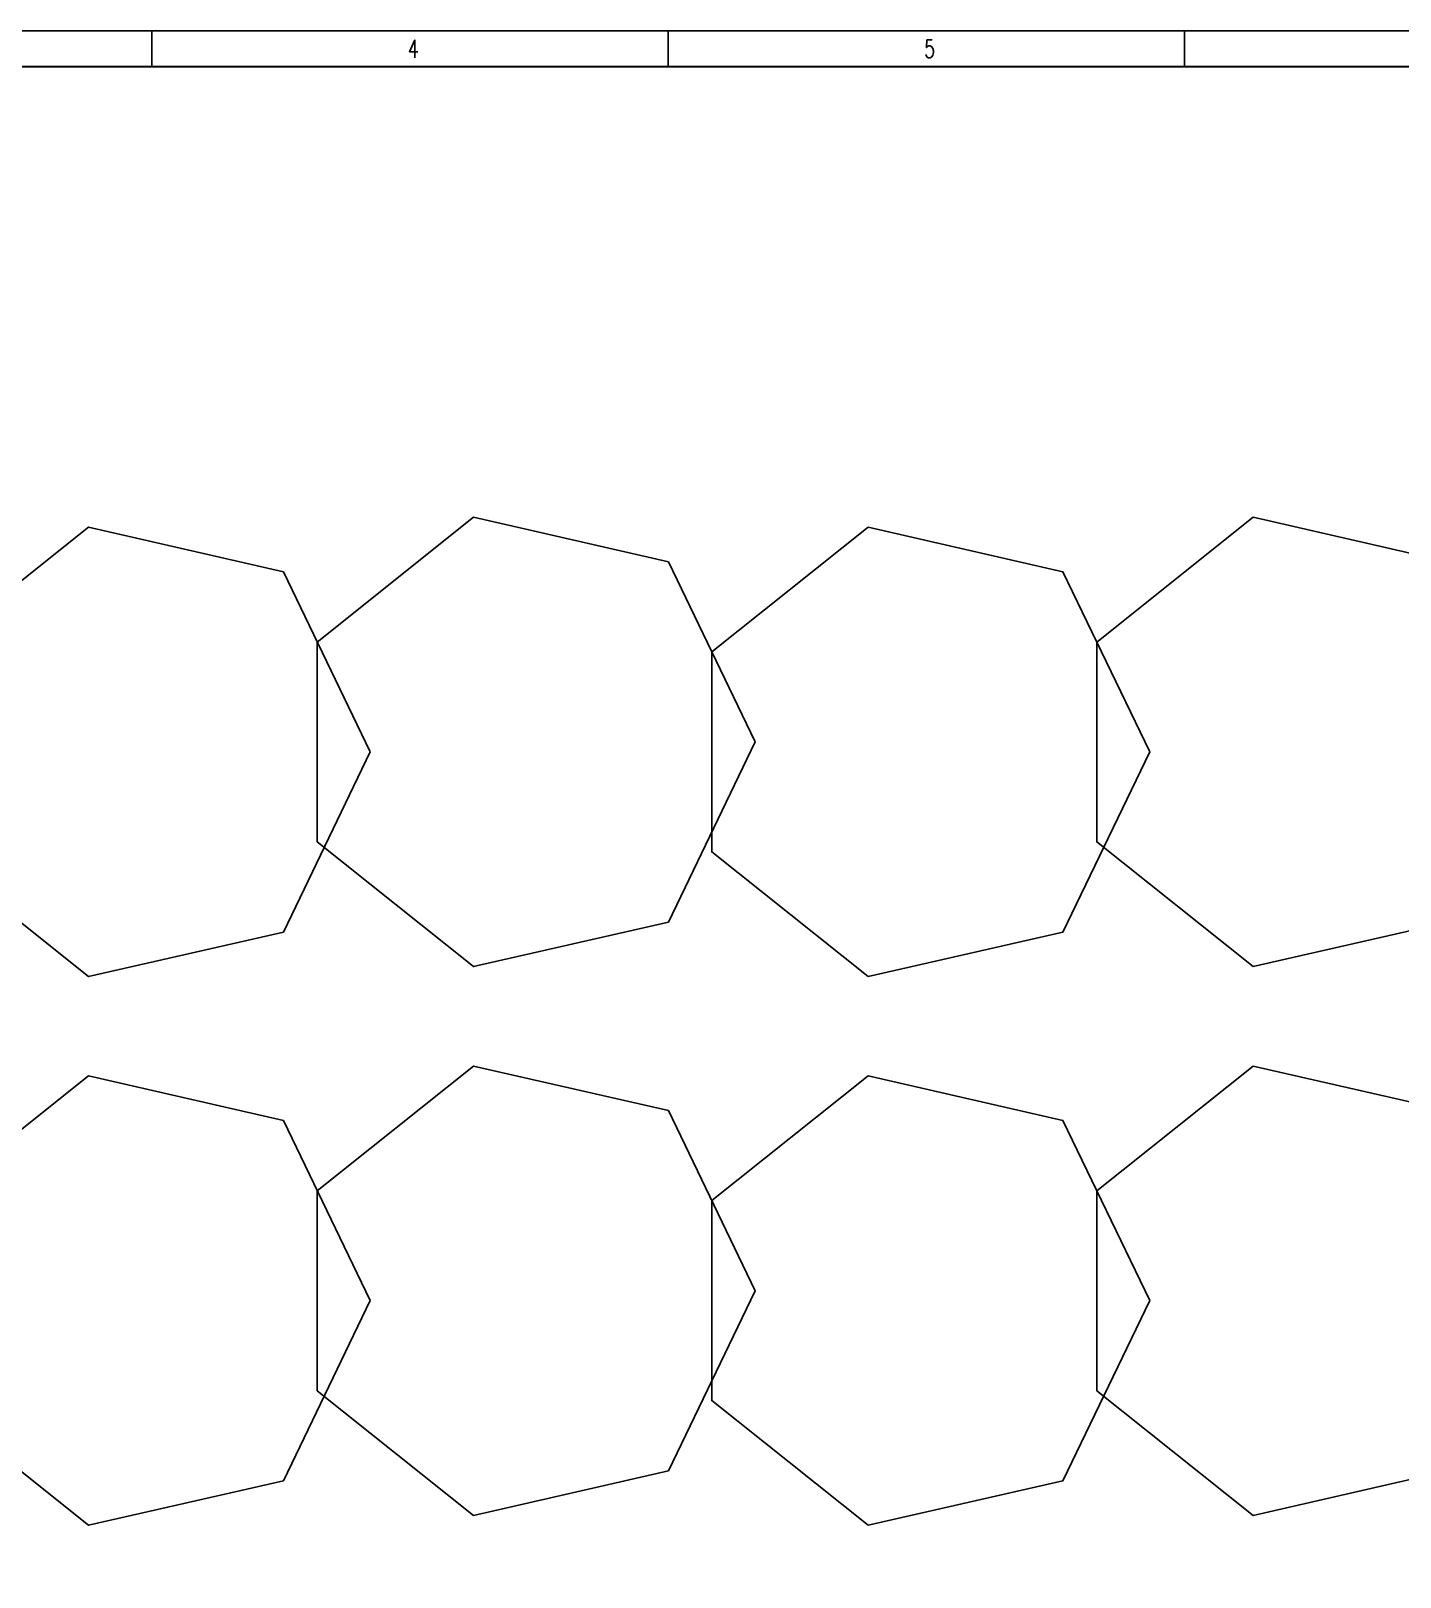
# Model space of a CAD drawing. Extents: x -146752 to 323108, y -93193 to -30118.
# Drawn here: x -88246 to -59555, y -62509 to -30118 of the extents above; entities that cross this region are included whole.
import ezdxf

# ---------------------------------------------------------------- set-up
doc = ezdxf.new("R2010")
doc.units = 0
doc.layers.get('0').update_dxf_attribs({"linetype": 'CONTINUOUS'})
doc.layers.add('TK', color=4, linetype='CONTINUOUS')
doc.styles.add('HZbine', font='txt_____.ttf', dxfattribs={"width": 0.7, "bigfont": 'HZTXT'})

msp = doc.modelspace()

# ---------------------------------------------------------------- linework, layer by layer
for points in [[(-120037.9, -30118.5), (-30862.9, -30118.5), (-30862.9, -93193.5), (-120037.9, -93193.5)], [(-73069.2, -45014.5), (-74886.8, -41240.3), (-78970.7, -40308.2), (-82245.8, -42920), (-82245.8, -47109), (-78970.7, -49720.8), (-74886.8, -48788.6)], [(-56733.4, -45014.5), (-58550.9, -41240.3), (-62634.9, -40308.2), (-65909.9, -42920), (-65909.9, -47109), (-62634.9, -49720.8), (-58550.9, -48788.6)], [(-81137.3, -45221.9), (-82954.8, -41447.8), (-87038.8, -40515.6), (-90313.9, -43127.4), (-90313.9, -47316.4), (-87038.8, -49928.2), (-82954.8, -48996.1)], [(-64801.4, -45221.9), (-66618.9, -41447.8), (-70702.9, -40515.6), (-73978, -43127.4), (-73978, -47316.4), (-70702.9, -49928.2), (-66618.9, -48996.1)], [(-73069.2, -56509.9), (-74886.8, -52735.7), (-78970.7, -51803.6), (-82245.8, -54415.4), (-82245.8, -58604.4), (-78970.7, -61216.2), (-74886.8, -60284)], [(-56733.4, -56509.9), (-58550.9, -52735.7), (-62634.9, -51803.6), (-65909.9, -54415.4), (-65909.9, -58604.4), (-62634.9, -61216.2), (-58550.9, -60284)], [(-81137.3, -56717.3), (-82954.8, -52943.1), (-87038.8, -52011), (-90313.9, -54622.8), (-90313.9, -58811.8), (-87038.8, -61423.6), (-82954.8, -60491.4)], [(-64801.4, -56717.3), (-66618.9, -52943.1), (-70702.9, -52011), (-73978, -54622.8), (-73978, -58811.8), (-70702.9, -61423.6), (-66618.9, -60491.4)]]:
    msp.add_lwpolyline(points, close=True)
at = {"layer": 'TK', "color": 4, "flags": 128}
for points in [[(-120037.9, -30118.5), (-30862.9, -30118.5)], [(-85708.9, -30118.5), (-85708.9, -30868.5)], [(-74890.9, -30118.5), (-74890.9, -30868.5)], [(-64072.9, -30118.5), (-64072.9, -30868.5)]]:
    msp.add_lwpolyline(points, dxfattribs=at)
at = {"layer": 'TK', "color": 4, "const_width": 37.5}
msp.add_lwpolyline([(-118162.9, -30868.5), (-31618.9, -30868.5), (-31618.9, -92443.5), (-118162.9, -92443.5)], close=True, dxfattribs=at)

# ---------------------------------------------------------------- texts
at = {"layer": 'TK', "color": 4, "style": 'HZbine', "width": 0.7}
for s, p in [('4', (-80343.8, -30681)), ('5', (-69525.8, -30681))]:
    msp.add_text(s, height=375, dxfattribs=at).set_placement(p)

doc.saveas('drawing.dxf')
